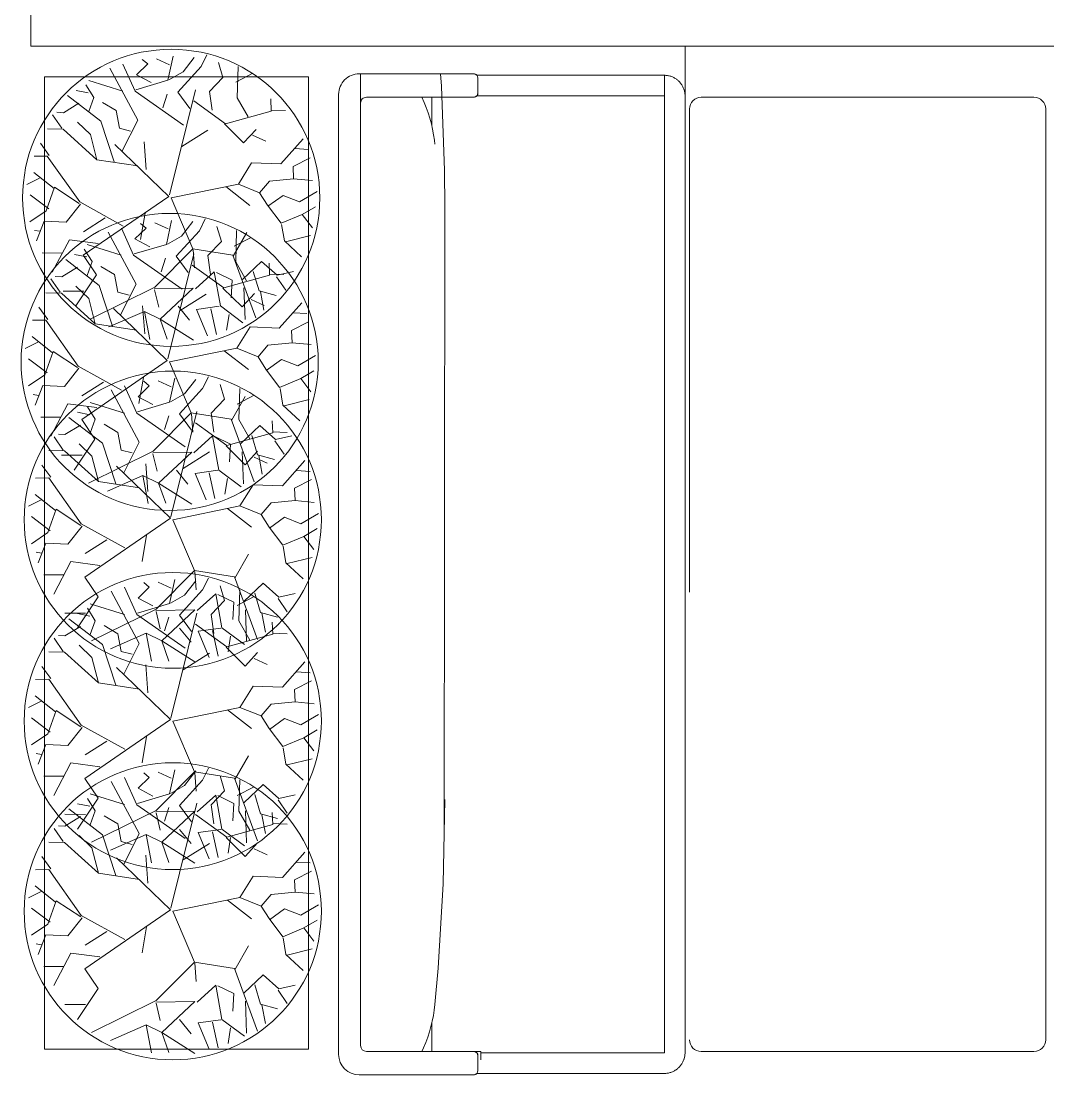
# Model space of a CAD drawing. Header units: millimetres. Extents: x -81374 to 485233, y -39075 to 157313.
# Drawn here: x 42467 to 44689, y 19177 to 21458 of the extents above; entities that cross this region are included whole.
import ezdxf
from ezdxf.enums import TextEntityAlignment as Align

# ---------------------------------------------------------------- set-up
doc = ezdxf.new("R2010")
doc.units = ezdxf.units.MM
doc.layers.add('G-IMPT', color=8, linetype='Continuous', lineweight=5)
doc.styles.get("Standard").update_dxf_attribs({"font": 'arial.ttf'})

# ---------------------------------------------------------------- blocks, each defined once
blk = doc.blocks.new('floor plan 1')
at = {"layer": 'G-IMPT', "color": 8, "ltscale": 500}
for p, q in [((14303.5, -58256), (14301.7, -58256.4)), ((14305.2, -58255.7), (14303.5, -58256)), ((14307, -58255.5), (14305.2, -58255.7)), ((14308.8, -58255.3), (14307, -58255.5)), ((14310.6, -58255.2), (14308.8, -58255.3)), ((14312.4, -58255.2), (14310.6, -58255.2)), ((14717.9, -58255.2), (14312.4, -58255.2)), ((14972.6, -58252), (14725, -58252)), ((14272.8, -58278.9), (14271.9, -58280.5)), ((14273.6, -58277.4), (14272.8, -58278.9)), ((14274.6, -58275.8), (14273.6, -58277.4)), ((14275.6, -58274.3), (14274.6, -58275.8)), ((14276.6, -58272.9), (14275.6, -58274.3)), ((14277.8, -58271.5), (14276.6, -58272.9)), ((14278.9, -58270.1), (14277.8, -58271.5)), ((14280.2, -58268.8), (14278.9, -58270.1)), ((14281.4, -58267.5), (14280.2, -58268.8)), ((14282.8, -58266.3), (14281.4, -58267.5)), ((14284.1, -58265.2), (14282.8, -58266.3)), ((14285.6, -58264), (14284.1, -58265.2)), ((14287, -58263), (14285.6, -58264)), ((14288.5, -58262), (14287, -58263)), ((14290.1, -58261.1), (14288.5, -58262)), ((14291.6, -58260.2), (14290.1, -58261.1)), ((14293.3, -58259.4), (14291.6, -58260.2)), ((14294.9, -58258.7), (14293.3, -58259.4)), ((14296.6, -58258), (14294.9, -58258.7)), ((14298.3, -58257.4), (14296.6, -58258)), ((14300, -58256.9), (14298.3, -58257.4)), ((14301.7, -58256.4), (14300, -58256.9)), ((14715.5, -58261.5), (14715.5, -58293.3)), ((14267.4, -58300.1), (14267.5, -58298.3)), ((14267.5, -58299.6), (14267.4, -58300.1)), ((14267.4, -60478.4), (14267.4, -58300.1)), ((14267.6, -58296), (14267.5, -58297.8)), ((14267.5, -58298.3), (14267.6, -58296.5)), ((14267.5, -58297.8), (14267.5, -58299.6)), ((14267.8, -58294.2), (14267.6, -58296)), ((14267.6, -58296.5), (14267.8, -58294.7)), ((14268.1, -58292.5), (14267.8, -58294.2)), ((14267.8, -58294.7), (14268, -58292.9)), ((14268, -58292.9), (14268.3, -58291.2)), ((14268.4, -58290.7), (14268.1, -58292.5)), ((14268.3, -58291.2), (14268.7, -58289.4)), ((14268.9, -58289), (14268.4, -58290.7)), ((14268.7, -58289.4), (14269.2, -58287.7)), ((14269.3, -58287.2), (14268.9, -58289)), ((14269.2, -58287.7), (14269.7, -58286)), ((14269.9, -58285.5), (14269.3, -58287.2)), ((14269.7, -58286), (14270.1, -58284.8)), ((14270.5, -58283.8), (14269.9, -58285.5)), ((14271.2, -58282.2), (14270.5, -58283.8)), ((14271.9, -58280.5), (14271.2, -58282.2)), ((14311.9, -60415.7), (14311.9, -58300.1)), ((14311.9, -60415.7), (14311.9, -58300.1)), ((14312.4, -58299.6), (14709.1, -58299.6)), ((14312.4, -58299.6), (14709.1, -58299.6)), ((14709.1, -58302.8), (14709.1, -58284.8)), ((15017.1, -58296.4), (15017.1, -60374.4)), ((15399.6, -58343.8), (15328, -58298.5)), ((15399.6, -58343.8), (15384.2, -58300.3)), ((15433.5, -58360.5), (15422, -58299.6)), ((14232.5, -58302.8), (13512.4, -58302.8)), ((14232.5, -58302.8), (13512.4, -58302.8)), ((14956.8, -58302.8), (14709.1, -58302.8)), ((14725, -58302.8), (14956.8, -58302.8)), ((14815.5, -58302.8), (14815.5, -58365.5)), ((14815.5, -58302.8), (14815.5, -58365.5)), ((14815.5, -58365.5), (14815.5, -58302.8)), ((14815.5, -58365.5), (14815.5, -58302.8)), ((14824.3, -58333.4), (14828.6, -58322)), ((14828.6, -58322), (14833.3, -58310.8)), ((14833.3, -58310.8), (14837, -58302.8)), ((14969.5, -60418.9), (14969.5, -58315.5)), ((15653.2, -58308), (15082.3, -58308)), ((15082.3, -58308), (15082.3, -60412.2)), ((15250.8, -58353.8), (15256.3, -58320)), ((15290.2, -58366.1), (15278, -58310.6)), ((15321, -58364.6), (15297.1, -58307.7)), ((15653.2, -60412.2), (15653.2, -58308)), ((13487, -58328.2), (13487, -60342.7)), ((13487, -58328.2), (13487, -60342.7)), ((14817.2, -58356.7), (14820.5, -58345)), ((14820.5, -58345), (14824.3, -58333.4)), ((15242.5, -58482.2), (15192.7, -58346.8)), ((15218.9, -58411.5), (15216.2, -58342.6)), ((15269.6, -58372.2), (15220.7, -58336)), ((15328.1, -58410.9), (15399.6, -58343.8)), ((15361.1, -58371.7), (15336.4, -58341.2)), ((15399.6, -58343.8), (15433.5, -58360.5)), ((15411.5, -58412.8), (15551.5, -58343.9)), ((15433.5, -58360.5), (15510.7, -58326.8)), ((14811.9, -58380.5), (14814.3, -58368.5)), ((14814.3, -58368.5), (14817.2, -58356.7)), ((15182.9, -58403.5), (15175.5, -58363)), ((15271.8, -58371.6), (15321, -58364.6)), ((15411.9, -58407.3), (15403, -58369.7)), ((14808.6, -58404.6), (14810, -58392.5)), ((14810, -58392.5), (14811.9, -58380.5)), ((15243.9, -58428), (15246, -58389.9)), ((15282.9, -58446), (15269.6, -58372.2)), ((15537.6, -58439.3), (15582.3, -58372.1)), ((14801.6, -58483.1), (14808.6, -58404.6)), ((15148, -58435.6), (15128.1, -58406.5)), ((15185.8, -58405.2), (15149.1, -58394.9)), ((15198.3, -58447), (15185.8, -58405.2)), ((15323.3, -58409.5), (15282.9, -58446)), ((15412.6, -58409.6), (15328.1, -58410.9)), ((15329.2, -58496.2), (15411.5, -58412.8)), ((15565.1, -58404.2), (15609.7, -58404.3)), ((15146.5, -58438.5), (15111.3, -58446.6)), ((15180.4, -58468.7), (15146.5, -58438.5)), ((15221.9, -58429.3), (15180.4, -58468.7)), ((15278.1, -58444.7), (15243.9, -58428)), ((15328.5, -58493.9), (15325.5, -58454.5)), ((15566, -58481.7), (15537.6, -58439.3)), ((15596.2, -58515.5), (15633.2, -58445.3)), ((14790.7, -58665.6), (14801.6, -58483.1)), ((15131.1, -58512.8), (15093.9, -58478.3)), ((15241.7, -58479.6), (15212.4, -58531.2)), ((15329.2, -58496.2), (15242.5, -58482.2)), ((15381.1, -58609.4), (15566.1, -58481.8)), ((15375.9, -58606.2), (15329.2, -58496.2)), ((15612.3, -58486.6), (15654.8, -58486.9)), ((15128.3, -58511.2), (15074.2, -58524.6)), ((15137.1, -58548.5), (15131.1, -58512.8)), ((15432.6, -58572.7), (15442.4, -58516)), ((15533.6, -58507.4), (15596.2, -58515.5)), ((15650.6, -58555.4), (15667, -58513)), ((15092.3, -58570.1), (15070.5, -58541.6)), ((15137.9, -58551.1), (15092.3, -58570.1)), ((15167.6, -58590.3), (15137.9, -58551.1)), ((15480, -58545), (15573.8, -58597.2)), ((15518.9, -58562.7), (15565.7, -58532.8)), ((15659.8, -58533.9), (15671.5, -58535.7)), ((15092.3, -58570.1), (15063.7, -58586.8)), ((15572.3, -58592.3), (15603.1, -58553.4)), ((15603.1, -58553.4), (15650.6, -58555.4)), ((15646.2, -58578.3), (15681.5, -58554.3)), ((15098.5, -58597.6), (15060.4, -58620)), ((15133.9, -58611.4), (15098.5, -58597.6)), ((15166.9, -58588), (15133.9, -58611.4)), ((15184.6, -58617.4), (15167.6, -58590.3)), ((15257.8, -58630.4), (15205.5, -58589.9)), ((15573.8, -58597.2), (15644, -58696.7)), ((15575.2, -58593.9), (15628.1, -58629)), ((15628.1, -58629), (15646.2, -58578.3)), ((15641, -58582.3), (15681.4, -58613)), ((15184.6, -58617.4), (15163.2, -58642.5)), ((15230.5, -58635.8), (15184.6, -58617.4)), ((15375.9, -58606.2), (15230.5, -58635.8)), ((15379.8, -58612.6), (15323.5, -58840.1)), ((15381.1, -58609.4), (15497.5, -58721.9)), ((15111.1, -58647.6), (15069.9, -58643.7)), ((15163.2, -58642.5), (15111.1, -58647.6)), ((15230.5, -58635.8), (15201.9, -58681.9)), ((15629.4, -58626.2), (15673.4, -58661)), ((15660.9, -58648.9), (15688.1, -58635.4)), ((14787, -58848.4), (14790.7, -58665.6)), ((15111.1, -58647.6), (15112.3, -58674.1)), ((15112.3, -58674.1), (15075.5, -58692.9)), ((15138.7, -58679.6), (15090.2, -58734.1)), ((15201.9, -58681.9), (15138.7, -58679.6)), ((15429.8, -58667.3), (15434.3, -58727.5)), ((15447.8, -58675.3), (15536.7, -58688.6)), ((15499.3, -58683.9), (15528, -58771.9)), ((15536.7, -58688.6), (15610, -58755.1)), ((15536.7, -58688.6), (15550.8, -58743.5)), ((15108.3, -58712.8), (15078.8, -58710.7)), ((15399.6, -58755.6), (15328, -58710.3)), ((15399.6, -58755.6), (15384.2, -58712.1)), ((15433.5, -58772.3), (15422, -58711.4)), ((15482, -58707.8), (15448.3, -58774.2)), ((15639.7, -58698), (15658.9, -58724.5)), ((15644, -58696.7), (15672.8, -58696.2)), ((15199.7, -58741.6), (15171.4, -58728.5)), ((15219.3, -58725.1), (15192.4, -58754.4)), ((15260.5, -58766.2), (15219.3, -58725.1)), ((15250.8, -58765.6), (15256.3, -58731.8)), ((15290.2, -58777.8), (15278, -58722.4)), ((15353.1, -58717.2), (15296.8, -58752.8)), ((15321, -58776.4), (15297.1, -58719.5)), ((14787, -60130.9), (14788.8, -58757)), ((15218.9, -58823.3), (15216.2, -58754.4)), ((15269.6, -58784), (15220.7, -58747.7)), ((15328.1, -58822.7), (15399.6, -58755.6)), ((15361.1, -58783.4), (15336.4, -58753)), ((15399.6, -58755.6), (15433.5, -58772.3)), ((15411.5, -58824.6), (15551.5, -58755.7)), ((15433.5, -58772.3), (15510.7, -58738.6)), ((15463.7, -58750.8), (15487.9, -58757)), ((15487.9, -58757), (15495, -58795.2)), ((15550.8, -58743.5), (15578.8, -58770.1)), ((15610, -58755.1), (15643.8, -58755.9)), ((15612.9, -58757), (15632.7, -58785.7)), ((15258.6, -58766.7), (15159.5, -58794)), ((15182.9, -58815.3), (15175.5, -58774.8)), ((15242.5, -58894), (15192.7, -58758.6)), ((15327, -58815.9), (15258.6, -58766.7)), ((15271.8, -58783.4), (15321, -58776.4)), ((15349, -58763.7), (15453.8, -58836.9)), ((15448.3, -58774.2), (15509, -58887.2)), ((15528, -58771.9), (15600.5, -58827.6)), ((15160.1, -58796.3), (15128.6, -58795.1)), ((15159.5, -58794), (15160.5, -58820.2)), ((15209.4, -58781.5), (15233, -58822.9)), ((15243.9, -58839.8), (15246, -58801.7)), ((15282.9, -58857.8), (15269.6, -58784)), ((15287.3, -58795.6), (15292.8, -58836.8)), ((15335.4, -58799.9), (15361.6, -58835.2)), ((15393.9, -58801.1), (15384.8, -58830.8)), ((15411.9, -58819.1), (15403, -58781.5)), ((15495, -58795.2), (15524.7, -58812.8)), ((15537.6, -58851.1), (15582.3, -58783.9)), ((15554.5, -58793.3), (15543.5, -58823.5)), ((15575.5, -58811), (15609.3, -58790.3)), ((15609.3, -58790.3), (15623.2, -58791.4)), ((15148, -58847.4), (15128.1, -58818.3)), ((15185.8, -58816.9), (15149.1, -58806.7)), ((15198.3, -58858.8), (15185.8, -58816.9)), ((15233, -58822.9), (15230.8, -58890.4)), ((15323.3, -58821.3), (15282.9, -58857.8)), ((15412.6, -58821.4), (15328.1, -58822.7)), ((15329.2, -58908), (15411.5, -58824.6)), ((15543.5, -58823.5), (15560.5, -58850.6)), ((15565.1, -58816), (15609.7, -58816.1)), ((15221.9, -58841.1), (15180.4, -58880.5)), ((15278.1, -58856.5), (15243.9, -58839.8)), ((15292.8, -58836.8), (15263.9, -58867)), ((15361.6, -58835.2), (15311.3, -58890.3)), ((15452.3, -58839.8), (15382.9, -58860.7)), ((15453.8, -58836.9), (15480.3, -58895.8)), ((15480.7, -58837), (15554.5, -58860.1)), ((15555.3, -58833.4), (15581.8, -58838.9)), ((15146.5, -58850.3), (15111.3, -58858.4)), ((15180.4, -58880.5), (15146.5, -58850.3)), ((15236.3, -58856.6), (15199.6, -58875.7)), ((15263.9, -58867), (15273.5, -58899.1)), ((15328.5, -58905.7), (15325.5, -58866.3)), ((15380.7, -58861.3), (15350.2, -58878.6)), ((15382.9, -58860.7), (15371.6, -58912.5)), ((15419, -58855.5), (15450.9, -58872.5)), ((15566, -58893.5), (15537.6, -58851.1)), ((15596.2, -58927.3), (15633.2, -58857.1)), ((15131.1, -58924.6), (15093.9, -58890.1)), ((15241.7, -58891.4), (15212.4, -58943)), ((15329.2, -58908), (15242.5, -58894)), ((15311.3, -58890.3), (15298.8, -58915.6)), ((15350.2, -58878.6), (15326, -58909.9)), ((15379.3, -58894), (15407.7, -58907)), ((15381.1, -59021.1), (15566.1, -58893.6)), ((15450.9, -58872.5), (15426.7, -58896)), ((15375.9, -59018), (15329.2, -58908)), ((15426.7, -58896), (15438.6, -58905.9)), ((15612.3, -58898.4), (15654.8, -58898.7)), ((15128.3, -58923), (15074.2, -58936.4)), ((15137.1, -58960.3), (15131.1, -58924.6)), ((15432.6, -58984.5), (15442.4, -58927.8)), ((15533.6, -58919.2), (15596.2, -58927.3)), ((15650.6, -58967.2), (15667, -58924.8)), ((15092.3, -58981.9), (15070.5, -58953.4)), ((15137.9, -58962.9), (15092.3, -58981.9)), ((15167.6, -59002.1), (15137.9, -58962.9)), ((15480, -58956.8), (15573.8, -59009)), ((15518.9, -58974.5), (15565.7, -58944.6)), ((15659.8, -58945.7), (15671.5, -58947.5)), ((15092.3, -58981.9), (15063.7, -58998.6)), ((15572.3, -59004.1), (15603.1, -58965.2)), ((15603.1, -58965.2), (15650.6, -58967.2)), ((15646.2, -58990.1), (15681.5, -58966.1)), ((15166.9, -58999.8), (15133.9, -59023.2)), ((15184.6, -59029.2), (15167.6, -59002.1)), ((15257.8, -59042.2), (15205.5, -59001.7)), ((15575.2, -59005.7), (15628.1, -59040.8)), ((15628.1, -59040.8), (15646.2, -58990.1)), ((15641, -58994.1), (15681.4, -59024.8)), ((15098.5, -59009.4), (15060.4, -59031.8)), ((15133.9, -59023.2), (15098.5, -59009.4)), ((15184.6, -59029.2), (15163.2, -59054.3)), ((15230.5, -59047.6), (15184.6, -59029.2)), ((15375.9, -59018), (15230.5, -59047.6)), ((15379.8, -59024.4), (15323.5, -59251.8)), ((15381.1, -59021.1), (15497.5, -59133.7)), ((15573.8, -59009), (15644, -59108.5)), ((15163.2, -59054.3), (15111.1, -59059.4)), ((15230.5, -59047.6), (15201.9, -59093.7)), ((15629.4, -59037.9), (15673.4, -59072.8)), ((15660.9, -59060.7), (15688.1, -59047.2)), ((15111.1, -59059.4), (15069.9, -59055.5)), ((15111.1, -59059.4), (15112.3, -59085.9)), ((15112.3, -59085.9), (15075.5, -59104.7)), ((15138.7, -59091.4), (15090.2, -59145.9)), ((15201.9, -59093.7), (15138.7, -59091.4)), ((15429.8, -59079.1), (15434.3, -59139.3)), ((15447.8, -59087.1), (15536.7, -59100.4)), ((15499.3, -59095.7), (15528, -59183.6)), ((15108.3, -59124.6), (15078.8, -59122.5)), ((15482, -59119.6), (15448.3, -59186)), ((15536.7, -59100.4), (15610, -59166.9)), ((15536.7, -59100.4), (15550.8, -59155.3)), ((15639.7, -59109.8), (15658.9, -59136.3)), ((15644, -59108.5), (15672.8, -59108)), ((15199.7, -59153.4), (15171.4, -59140.3)), ((15219.3, -59136.9), (15192.4, -59166.2)), ((15260.5, -59178), (15219.3, -59136.9)), ((15353.1, -59129), (15296.8, -59164.6)), ((15250.8, -59201.4), (15256.3, -59167.5)), ((15290.2, -59213.6), (15278, -59158.2)), ((15321, -59212.2), (15297.1, -59155.3)), ((15399.6, -59191.4), (15328, -59146)), ((15399.6, -59191.4), (15384.2, -59147.9)), ((15433.5, -59208.1), (15422, -59147.2)), ((15463.7, -59162.6), (15487.9, -59168.8)), ((15550.8, -59155.3), (15578.8, -59181.9)), ((15610, -59166.9), (15643.8, -59167.7)), ((15258.6, -59178.5), (15159.5, -59205.8)), ((15218.9, -59259), (15216.2, -59190.2)), ((15269.6, -59219.8), (15220.7, -59183.5)), ((15327, -59227.7), (15258.6, -59178.5)), ((15361.1, -59219.2), (15336.4, -59188.8)), ((15349, -59175.4), (15453.8, -59248.7)), ((15433.5, -59208.1), (15510.7, -59174.3)), ((15448.3, -59186), (15509, -59299)), ((15487.9, -59168.8), (15495, -59207)), ((15528, -59183.6), (15600.5, -59239.4)), ((15612.9, -59168.8), (15632.7, -59197.5)), ((15160.1, -59208.1), (15128.6, -59206.9)), ((15159.5, -59205.8), (15160.5, -59232)), ((15182.9, -59251.1), (15175.5, -59210.5)), ((15242.5, -59329.8), (15192.7, -59194.4)), ((15209.4, -59193.3), (15233, -59234.7)), ((15271.8, -59219.1), (15321, -59212.2)), ((15287.3, -59207.4), (15292.8, -59248.5)), ((15328.1, -59258.5), (15399.6, -59191.4)), ((15335.4, -59211.7), (15361.6, -59247)), ((15393.9, -59212.9), (15384.8, -59242.5)), ((15399.6, -59191.4), (15433.5, -59208.1)), ((15411.5, -59260.3), (15551.5, -59191.5)), ((15495, -59207), (15524.7, -59224.6)), ((15554.5, -59205.1), (15543.5, -59235.2)), ((15575.5, -59222.8), (15609.3, -59202.1)), ((15609.3, -59202.1), (15623.2, -59203.2)), ((15233, -59234.7), (15230.8, -59302.2)), ((15282.9, -59293.6), (15269.6, -59219.8)), ((15411.9, -59254.9), (15403, -59217.3)), ((15537.6, -59286.9), (15582.3, -59219.7)), ((15543.5, -59235.2), (15560.5, -59262.3)), ((15148, -59283.1), (15128.1, -59254.1)), ((15185.8, -59252.7), (15149.1, -59242.5)), ((15198.3, -59294.6), (15185.8, -59252.7)), ((15243.9, -59275.6), (15246, -59237.5)), ((15292.8, -59248.5), (15263.9, -59278.8)), ((15323.3, -59257.1), (15282.9, -59293.6)), ((15361.6, -59247), (15311.3, -59302.1)), ((15412.6, -59257.2), (15328.1, -59258.5)), ((15452.3, -59251.6), (15382.9, -59272.5)), ((15453.8, -59248.7), (15480.3, -59307.6)), ((15480.7, -59248.8), (15554.5, -59271.9)), ((15555.3, -59245.1), (15581.8, -59250.7)), ((15565.1, -59251.7), (15609.7, -59251.8)), ((15221.9, -59276.9), (15180.4, -59316.2)), ((15236.3, -59268.3), (15199.6, -59287.5)), ((15278.1, -59292.2), (15243.9, -59275.6)), ((15263.9, -59278.8), (15273.5, -59310.9)), ((15329.2, -59343.7), (15411.5, -59260.3)), ((15380.7, -59273.1), (15350.2, -59290.4)), ((15382.9, -59272.5), (15371.6, -59324.3)), ((15419, -59267.3), (15450.9, -59284.2)), ((14257.9, -60342.7), (14257.9, -59297)), ((14257.9, -60342.7), (14257.9, -59297)), ((15146.5, -59286.1), (15111.3, -59294.2)), ((15180.4, -59316.2), (15146.5, -59286.1)), ((15311.3, -59302.1), (15298.8, -59327.4)), ((15328.5, -59341.5), (15325.5, -59302)), ((15350.2, -59290.4), (15326, -59321.7)), ((15450.9, -59284.2), (15426.7, -59307.8)), ((15566, -59329.3), (15537.6, -59286.9)), ((15596.2, -59363.1), (15633.2, -59292.9)), ((15131.1, -59360.4), (15093.9, -59325.9)), ((15241.7, -59327.2), (15212.4, -59378.8)), ((15379.3, -59305.7), (15407.7, -59318.8)), ((15426.7, -59307.8), (15438.6, -59317.7)), ((15329.2, -59343.7), (15242.5, -59329.8)), ((15375.9, -59453.8), (15329.2, -59343.7)), ((15381.1, -59456.9), (15566.1, -59329.4)), ((15612.3, -59334.2), (15654.8, -59334.5)), ((15128.3, -59358.7), (15074.2, -59372.1)), ((15137.1, -59396.1), (15131.1, -59360.4)), ((15432.6, -59420.2), (15442.4, -59363.5)), ((15533.6, -59354.9), (15596.2, -59363.1)), ((15650.6, -59403), (15667, -59360.5)), ((15092.3, -59417.6), (15070.5, -59389.2)), ((15480, -59392.6), (15573.8, -59444.8)), ((15518.9, -59410.3), (15565.7, -59380.3)), ((15659.8, -59381.5), (15671.5, -59383.3)), ((15092.3, -59417.6), (15063.7, -59434.4)), ((15137.9, -59398.7), (15092.3, -59417.6)), ((15167.6, -59437.8), (15137.9, -59398.7)), ((15572.3, -59439.9), (15603.1, -59400.9)), ((15603.1, -59400.9), (15650.6, -59403)), ((15646.2, -59425.8), (15681.5, -59401.8)), ((15166.9, -59435.6), (15133.9, -59458.9)), ((15184.6, -59464.9), (15167.6, -59437.8)), ((15257.8, -59478), (15205.5, -59437.4)), ((15575.2, -59441.5), (15628.1, -59476.6)), ((15628.1, -59476.6), (15646.2, -59425.8)), ((15641, -59429.9), (15681.4, -59460.6)), ((15098.5, -59445.1), (15060.4, -59467.5)), ((15133.9, -59458.9), (15098.5, -59445.1)), ((15184.6, -59464.9), (15163.2, -59490.1)), ((15230.5, -59483.4), (15184.6, -59464.9)), ((15375.9, -59453.8), (15230.5, -59483.4)), ((15379.8, -59460.2), (15323.5, -59687.6)), ((15381.1, -59456.9), (15497.5, -59569.4)), ((15573.8, -59444.8), (15644, -59544.3)), ((15230.5, -59483.4), (15201.9, -59529.4)), ((15406.5, -59532.9), (15334.8, -59487.5)), ((15629.4, -59473.7), (15673.4, -59508.6)), ((15660.9, -59496.4), (15688.1, -59483)), ((15111.1, -59495.1), (15069.9, -59491.2)), ((15163.2, -59490.1), (15111.1, -59495.1)), ((15111.1, -59495.1), (15112.3, -59521.7)), ((15257.7, -59542.8), (15263.1, -59509)), ((15297, -59555.1), (15284.8, -59499.7)), ((15327.8, -59553.6), (15304, -59496.8)), ((15406.5, -59532.9), (15391.1, -59489.4)), ((15440.4, -59549.6), (15428.9, -59488.6)), ((15112.3, -59521.7), (15075.5, -59540.5)), ((15138.7, -59527.2), (15090.2, -59581.7)), ((15201.9, -59529.4), (15138.7, -59527.2)), ((15225.7, -59600.5), (15223.1, -59531.6)), ((15276.5, -59561.2), (15227.6, -59525)), ((15334.9, -59599.9), (15406.5, -59532.9)), ((15368, -59560.7), (15343.2, -59530.3)), ((15406.5, -59532.9), (15440.4, -59549.6)), ((15418.3, -59601.8), (15558.3, -59532.9)), ((15429.8, -59514.8), (15434.3, -59575)), ((15440.4, -59549.6), (15517.5, -59515.8)), ((15447.8, -59522.9), (15536.7, -59536.2)), ((15499.3, -59531.5), (15528, -59619.4)), ((15189.8, -59592.6), (15182.3, -59552)), ((15249.3, -59671.3), (15199.6, -59535.9)), ((15278.6, -59560.6), (15327.8, -59553.6)), ((15482, -59555.4), (15448.3, -59621.8)), ((15536.7, -59536.2), (15610, -59602.6)), ((15536.7, -59536.2), (15550.8, -59591)), ((15639.7, -59545.6), (15658.9, -59572)), ((15644, -59544.3), (15672.8, -59543.8)), ((15108.3, -59560.4), (15078.8, -59558.2)), ((15199.7, -59589.2), (15171.4, -59576.1)), ((15219.3, -59572.7), (15192.4, -59602)), ((15260.5, -59613.7), (15219.3, -59572.7)), ((15250.8, -59617.1), (15252.9, -59578.9)), ((15289.8, -59635.1), (15276.5, -59561.2)), ((15353.1, -59564.7), (15296.8, -59600.4)), ((15418.8, -59596.4), (15409.8, -59558.7)), ((15544.5, -59628.3), (15589.2, -59561.2)), ((15154.9, -59624.6), (15134.9, -59595.6)), ((15192.6, -59594.2), (15155.9, -59584)), ((15205.2, -59636), (15192.6, -59594.2)), ((15330.1, -59598.6), (15289.8, -59635.1)), ((15419.4, -59598.7), (15334.9, -59599.9)), ((15336, -59685.2), (15418.3, -59601.8)), ((15463.7, -59598.4), (15487.9, -59604.6)), ((15550.8, -59591), (15578.8, -59617.6)), ((15572, -59593.2), (15616.5, -59593.3)), ((15258.6, -59614.3), (15159.5, -59641.6)), ((15228.7, -59618.4), (15187.2, -59657.7)), ((15284.9, -59633.7), (15250.8, -59617.1)), ((15327, -59663.5), (15258.6, -59614.3)), ((15349, -59611.2), (15453.8, -59684.5)), ((15448.3, -59621.8), (15509, -59734.8)), ((15487.9, -59604.6), (15495, -59642.8)), ((15528, -59619.4), (15600.5, -59675.2)), ((15610, -59602.6), (15643.8, -59603.4)), ((15612.9, -59604.6), (15632.7, -59633.3)), ((15153.4, -59627.5), (15118.1, -59635.6)), ((15160.1, -59643.8), (15128.6, -59642.7)), ((15187.2, -59657.7), (15153.4, -59627.5)), ((15159.5, -59641.6), (15160.5, -59667.8)), ((15209.4, -59629.1), (15233, -59670.4)), ((15287.3, -59643.2), (15292.8, -59684.3)), ((15335.4, -59682.9), (15332.4, -59643.5)), ((15335.4, -59647.5), (15361.6, -59682.8)), ((15495, -59642.8), (15524.7, -59660.4)), ((15554.5, -59640.8), (15543.5, -59671)), ((15572.8, -59670.8), (15544.5, -59628.3)), ((15575.5, -59658.6), (15609.3, -59637.8)), ((15603, -59704.5), (15640, -59634.4)), ((15609.3, -59637.8), (15623.2, -59639)), ((15137.9, -59701.8), (15100.8, -59667.4)), ((15248.5, -59668.7), (15219.2, -59720.3)), ((15393.9, -59648.7), (15384.8, -59678.3)), ((15233, -59670.4), (15230.8, -59737.9)), ((15336, -59685.2), (15249.3, -59671.3)), ((15292.8, -59684.3), (15263.9, -59714.6)), ((15361.6, -59682.8), (15311.3, -59737.9)), ((15382.7, -59795.3), (15336, -59685.2)), ((15452.3, -59687.4), (15382.9, -59708.3)), ((15388, -59798.4), (15572.9, -59670.9)), ((15453.8, -59684.5), (15480.3, -59743.4)), ((15480.7, -59684.6), (15554.5, -59707.7)), ((15543.5, -59671), (15560.5, -59698.1)), ((15555.3, -59680.9), (15581.8, -59686.4)), ((15619.1, -59675.6), (15661.6, -59676)), ((15135.1, -59700.2), (15081, -59713.6)), ((15143.9, -59737.5), (15137.9, -59701.8)), ((15236.3, -59704.1), (15199.6, -59723.3)), ((15263.9, -59714.6), (15273.5, -59746.7)), ((15380.7, -59708.9), (15350.2, -59726.2)), ((15382.9, -59708.3), (15371.6, -59760.1)), ((15419, -59703.1), (15450.9, -59720)), ((15439.5, -59761.7), (15449.3, -59705)), ((15540.4, -59696.4), (15603, -59704.5)), ((15657.4, -59744.4), (15673.9, -59702)), ((15099.1, -59759.1), (15077.3, -59730.6)), ((15311.3, -59737.9), (15298.8, -59763.2)), ((15350.2, -59726.2), (15326, -59757.5)), ((15450.9, -59720), (15426.7, -59743.5)), ((15486.9, -59734.1), (15580.6, -59786.2)), ((15525.8, -59751.7), (15572.5, -59721.8)), ((15666.6, -59722.9), (15678.3, -59724.7)), ((15099.1, -59759.1), (15070.5, -59775.8)), ((15144.7, -59740.1), (15099.1, -59759.1)), ((15174.5, -59779.3), (15144.7, -59740.1)), ((15379.3, -59741.5), (15407.7, -59754.6)), ((15426.7, -59743.5), (15438.6, -59753.4)), ((15579.2, -59781.4), (15609.9, -59742.4)), ((15609.9, -59742.4), (15657.4, -59744.4)), ((15653.1, -59767.3), (15688.3, -59743.3)), ((15173.8, -59777), (15140.7, -59800.4)), ((15191.4, -59806.4), (15174.5, -59779.3)), ((15264.6, -59819.5), (15212.4, -59778.9)), ((15582, -59783), (15635, -59818)), ((15635, -59818), (15653.1, -59767.3)), ((15647.8, -59771.4), (15688.3, -59802)), ((15105.3, -59786.6), (15067.2, -59809)), ((15140.7, -59800.4), (15105.3, -59786.6)), ((15191.4, -59806.4), (15170.1, -59831.6)), ((15237.3, -59824.8), (15191.4, -59806.4)), ((15382.7, -59795.3), (15237.3, -59824.8)), ((15386.6, -59801.6), (15330.3, -60029.1)), ((15388, -59798.4), (15504.4, -59910.9)), ((15580.6, -59786.2), (15650.9, -59885.8)), ((15237.3, -59824.8), (15208.7, -59870.9)), ((15636.2, -59815.2), (15680.3, -59850.1)), ((15667.8, -59837.9), (15695, -59824.4)), ((15117.9, -59836.6), (15076.7, -59832.7)), ((15170.1, -59831.6), (15117.9, -59836.6)), ((15117.9, -59836.6), (15119.1, -59863.1)), ((15324.4, -59908.8), (15300.6, -59851.9)), ((15403.1, -59888), (15331.4, -59842.6)), ((15403.1, -59888), (15387.7, -59844.5)), ((15437, -59904.7), (15425.5, -59843.8)), ((15119.1, -59863.1), (15082.3, -59881.9)), ((15145.5, -59868.6), (15097, -59923.2)), ((15208.7, -59870.9), (15145.5, -59868.6)), ((15254.2, -59898), (15259.7, -59864.1)), ((15293.6, -59910.2), (15281.4, -59854.8)), ((15436.6, -59856.3), (15441.1, -59916.5)), ((15437, -59904.7), (15514.1, -59871)), ((15454.6, -59864.3), (15543.5, -59877.7)), ((15506.1, -59872.9), (15534.9, -59960.9)), ((15245.9, -60026.4), (15196.2, -59891)), ((15222.3, -59955.6), (15219.6, -59886.8)), ((15273, -59916.4), (15224.1, -59880.1)), ((15331.5, -59955.1), (15403.1, -59888)), ((15364.5, -59915.8), (15339.8, -59885.4)), ((15403.1, -59888), (15437, -59904.7)), ((15414.9, -59956.9), (15554.9, -59888.1)), ((15488.9, -59896.9), (15455.1, -59963.2)), ((15543.5, -59877.7), (15616.8, -59944.1)), ((15543.5, -59877.7), (15557.6, -59932.5)), ((15646.6, -59887.1), (15665.7, -59913.5)), ((15650.9, -59885.8), (15679.6, -59885.3)), ((15115.1, -59901.8), (15085.6, -59899.7)), ((15206.6, -59930.6), (15178.2, -59917.6)), ((15186.3, -59947.7), (15178.9, -59907.1)), ((15226.1, -59914.2), (15199.2, -59943.4)), ((15267.3, -59955.2), (15226.1, -59914.2)), ((15286.3, -59990.2), (15273, -59916.4)), ((15275.2, -59915.7), (15324.4, -59908.8)), ((15359.9, -59906.2), (15303.7, -59941.8)), ((15415.3, -59951.5), (15406.4, -59913.9)), ((15541.1, -59983.5), (15585.8, -59916.3)), ((15189.2, -59949.3), (15152.5, -59939.1)), ((15247.3, -59972.2), (15249.5, -59934.1)), ((15470.5, -59939.9), (15494.8, -59946)), ((15557.6, -59932.5), (15585.6, -59959.1)), ((15151.4, -59979.7), (15131.5, -59950.7)), ((15265.4, -59955.8), (15166.3, -59983)), ((15201.7, -59991.2), (15189.2, -59949.3)), ((15333.8, -60004.9), (15265.4, -59955.8)), ((15326.7, -59953.7), (15286.3, -59990.2)), ((15416, -59953.8), (15331.5, -59955.1)), ((15332.6, -60040.3), (15414.9, -59956.9)), ((15355.9, -59952.7), (15460.7, -60026)), ((15455.1, -59963.2), (15515.8, -60076.3)), ((15494.8, -59946), (15501.8, -59984.3)), ((15534.9, -59960.9), (15607.3, -60016.6)), ((15568.5, -59948.3), (15613.1, -59948.4)), ((15616.8, -59944.1), (15650.6, -59944.9)), ((15619.7, -59946), (15639.6, -59974.8)), ((15150, -59982.7), (15114.7, -59990.8)), ((15167, -59985.3), (15135.4, -59984.2)), ((15183.8, -60012.8), (15150, -59982.7)), ((15166.3, -59983), (15167.4, -60009.2)), ((15225.3, -59973.5), (15183.8, -60012.8)), ((15216.2, -59970.5), (15239.8, -60011.9)), ((15281.5, -59988.8), (15247.3, -59972.2)), ((15294.1, -59984.7), (15299.7, -60025.8)), ((15342.3, -59989), (15368.5, -60024.3)), ((15501.8, -59984.3), (15531.6, -60001.9)), ((15569.4, -60025.9), (15541.1, -59983.5)), ((15561.4, -59982.3), (15550.4, -60012.5)), ((15582.3, -60000.1), (15616.2, -59979.3)), ((15599.6, -60059.7), (15636.6, -59989.5)), ((15616.2, -59979.3), (15630.1, -59980.4)), ((15239.8, -60011.9), (15237.7, -60079.4)), ((15331.9, -60038.1), (15329, -59998.6)), ((15400.7, -59990.2), (15391.6, -60019.8)), ((15550.4, -60012.5), (15567.3, -60039.6)), ((15134.5, -60057), (15097.4, -60022.5)), ((15245.1, -60023.8), (15215.8, -60075.4)), ((15332.6, -60040.3), (15245.9, -60026.4)), ((15299.7, -60025.8), (15270.7, -60056.1)), ((15368.5, -60024.3), (15318.1, -60079.3)), ((15384.6, -60153.5), (15569.5, -60026)), ((15459.2, -60028.9), (15389.7, -60049.7)), ((15460.7, -60026), (15487.2, -60084.9)), ((15487.5, -60026), (15561.4, -60049.2)), ((15562.2, -60022.4), (15588.6, -60027.9)), ((15615.7, -60030.8), (15658.2, -60031.1)), ((15131.7, -60055.4), (15077.6, -60068.7)), ((15140.5, -60092.7), (15134.5, -60057)), ((15243.1, -60045.6), (15206.4, -60064.7)), ((15270.7, -60056.1), (15280.4, -60088.2)), ((15379.3, -60150.4), (15332.6, -60040.3)), ((15387.5, -60050.4), (15357, -60067.7)), ((15389.7, -60049.7), (15378.4, -60101.6)), ((15425.9, -60044.5), (15457.8, -60061.5)), ((15537, -60051.5), (15599.6, -60059.7)), ((15654, -60099.6), (15670.5, -60057.1)), ((15318.1, -60079.3), (15305.6, -60104.6)), ((15357, -60067.7), (15332.8, -60099)), ((15457.8, -60061.5), (15433.6, -60085)), ((15436, -60116.9), (15445.9, -60060.1)), ((15522.4, -60106.9), (15569.1, -60076.9)), ((15663.2, -60078.1), (15674.9, -60079.9)), ((15095.7, -60114.3), (15073.9, -60085.8)), ((15141.3, -60095.3), (15095.7, -60114.3)), ((15171, -60134.5), (15141.3, -60095.3)), ((15386.1, -60083), (15414.5, -60096)), ((15433.6, -60085), (15445.4, -60094.9)), ((15483.5, -60089.2), (15577.2, -60141.4)), ((15575.8, -60136.5), (15606.5, -60097.5)), ((15606.5, -60097.5), (15654, -60099.6)), ((15649.7, -60122.5), (15684.9, -60098.4)), ((15095.7, -60114.3), (15067.1, -60131)), ((15631.6, -60173.2), (15649.7, -60122.5)), ((15644.4, -60126.5), (15684.8, -60157.2)), ((14787.7, -60209.7), (14787, -60130.9)), ((15101.9, -60141.8), (15063.8, -60164.1)), ((15137.3, -60155.5), (15101.9, -60141.8)), ((15170.4, -60132.2), (15137.3, -60155.5)), ((15188, -60161.5), (15171, -60134.5)), ((15261.2, -60174.6), (15208.9, -60134)), ((15577.2, -60141.4), (15647.5, -60240.9)), ((15578.6, -60138.1), (15631.6, -60173.2)), ((15188, -60161.5), (15166.7, -60186.7)), ((15233.9, -60180), (15188, -60161.5)), ((15379.3, -60150.4), (15233.9, -60180)), ((15383.2, -60156.8), (15326.9, -60384.2)), ((15384.6, -60153.5), (15501, -60266)), ((15632.8, -60170.3), (15676.8, -60205.2)), ((15114.5, -60191.7), (15073.3, -60187.8)), ((15166.7, -60186.7), (15114.5, -60191.7)), ((15114.5, -60191.7), (15115.7, -60218.3)), ((15233.9, -60180), (15205.3, -60226)), ((15664.4, -60193), (15691.6, -60179.6)), ((14794.5, -60392.4), (14787.7, -60209.7)), ((15433.2, -60211.4), (15437.7, -60271.6)), ((15115.7, -60218.3), (15078.9, -60237.1)), ((15142.1, -60223.8), (15093.6, -60278.3)), ((15205.3, -60226), (15142.1, -60223.8)), ((15451.2, -60219.5), (15540.1, -60232.8)), ((15502.7, -60228.1), (15531.5, -60316)), ((15540.1, -60232.8), (15613.4, -60299.2)), ((15540.1, -60232.8), (15554.2, -60287.6)), ((15647.5, -60240.9), (15676.2, -60240.4)), ((15111.7, -60257), (15082.2, -60254.8)), ((15356.5, -60261.3), (15300.3, -60297)), ((15485.4, -60252), (15451.7, -60318.4)), ((15643.1, -60242.2), (15662.3, -60268.6)), ((14809.6, -60275.1), (14808.6, -60266.3)), ((14811.4, -60287.1), (14809.6, -60275.1)), ((15203.2, -60285.8), (15174.8, -60272.7)), ((15222.7, -60269.3), (15195.8, -60298.6)), ((15263.9, -60310.3), (15222.7, -60269.3)), ((14813.6, -60299.1), (14811.4, -60287.1)), ((14816.4, -60310.9), (14813.6, -60299.1)), ((14815.5, -60305.3), (14815.5, -60368.1)), ((14815.5, -60305.3), (14815.5, -60368.1)), ((15352.4, -60307.8), (15457.2, -60381.1)), ((15467.1, -60295), (15491.3, -60301.2)), ((15491.3, -60301.2), (15498.4, -60339.4)), ((15554.2, -60287.6), (15582.2, -60314.2)), ((15613.4, -60299.2), (15647.2, -60300)), ((15616.3, -60301.2), (15636.1, -60329.9)), ((14819.6, -60322.7), (14816.4, -60310.9)), ((14823.2, -60334.3), (14819.6, -60322.7)), ((15262, -60310.9), (15162.9, -60338.2)), ((15212.8, -60325.7), (15236.4, -60367)), ((15330.4, -60360.1), (15262, -60310.9)), ((15451.7, -60318.4), (15512.4, -60431.4)), ((15531.5, -60316), (15603.9, -60371.8)), ((14827.4, -60345.7), (14823.2, -60334.3)), ((14831.9, -60357), (14827.4, -60345.7)), ((15163.6, -60340.4), (15132, -60339.3)), ((15162.9, -60338.2), (15164, -60364.4)), ((15290.7, -60339.8), (15296.3, -60380.9)), ((15338.9, -60344.1), (15365.1, -60379.4)), ((15397.3, -60345.3), (15388.2, -60374.9)), ((15498.4, -60339.4), (15528.1, -60357)), ((15557.9, -60337.4), (15546.9, -60367.6)), ((15578.9, -60355.2), (15612.7, -60334.4)), ((15612.7, -60334.4), (15626.6, -60335.6)), ((13512.4, -60368.1), (14232.5, -60368.1)), ((13512.4, -60368.1), (14232.5, -60368.1)), ((14267.5, -60371.2), (14267.4, -60370.7)), ((14267.5, -60373), (14267.5, -60371.2)), ((14267.6, -60374.8), (14267.5, -60373)), ((14267.8, -60376.6), (14267.6, -60374.8)), ((14268.1, -60378.4), (14267.8, -60376.6)), ((14717.9, -60371.2), (14312.4, -60371.2)), ((14717.9, -60371.2), (14312.4, -60371.2)), ((14725, -60368.1), (14956.8, -60368.1)), ((14837, -60368.1), (14831.9, -60357)), ((15236.4, -60367), (15234.2, -60434.5)), ((15546.9, -60367.6), (15563.9, -60394.7)), ((14268.4, -60380.1), (14268.1, -60378.4)), ((14268.9, -60381.9), (14268.4, -60380.1)), ((14269.3, -60383.6), (14268.9, -60381.9)), ((14269.9, -60385.3), (14269.3, -60383.6)), ((14270.5, -60387), (14269.9, -60385.3)), ((14271.2, -60388.7), (14270.5, -60387)), ((14271.9, -60390.3), (14271.2, -60388.7)), ((14272.8, -60391.9), (14271.9, -60390.3)), ((14273.6, -60393.5), (14272.8, -60391.9)), ((14274.6, -60395), (14273.6, -60393.5)), ((14275.6, -60396.5), (14274.6, -60395)), ((14276.6, -60398), (14275.6, -60396.5)), ((14277.8, -60399.4), (14276.6, -60398)), ((14278.9, -60400.7), (14277.8, -60399.4)), ((14715.5, -60409.3), (14715.5, -60377.6)), ((14796.5, -60418.9), (14794.5, -60392.4)), ((15296.3, -60380.9), (15267.3, -60411.2)), ((15365.1, -60379.4), (15314.7, -60434.5)), ((15455.8, -60384), (15386.3, -60404.9)), ((15422.4, -60399.7), (15454.4, -60416.6)), ((15457.2, -60381.1), (15483.8, -60440)), ((15484.1, -60381.2), (15557.9, -60404.3)), ((15558.8, -60377.5), (15585.2, -60383)), ((14280.2, -60402), (14278.9, -60400.7)), ((14281.4, -60403.3), (14280.2, -60402)), ((14282.8, -60404.5), (14281.4, -60403.3)), ((14284.1, -60405.7), (14282.8, -60404.5)), ((14285.6, -60406.8), (14284.1, -60405.7)), ((14287, -60407.8), (14285.6, -60406.8)), ((14288.5, -60408.8), (14287, -60407.8)), ((14290.1, -60409.7), (14288.5, -60408.8)), ((14291.6, -60410.6), (14290.1, -60409.7)), ((14293.3, -60411.4), (14291.6, -60410.6)), ((14294.9, -60412.1), (14293.3, -60411.4)), ((14296.6, -60412.8), (14294.9, -60412.1)), ((14298.3, -60413.4), (14296.6, -60412.8)), ((14300, -60413.9), (14298.3, -60413.4)), ((14301.7, -60414.4), (14300, -60413.9)), ((14303.5, -60414.8), (14301.7, -60414.4)), ((14305.2, -60415.1), (14303.5, -60414.8)), ((14307, -60415.4), (14305.2, -60415.1)), ((14308.8, -60415.5), (14307, -60415.4)), ((14310.6, -60415.6), (14308.8, -60415.5)), ((14312.4, -60415.7), (14310.6, -60415.6)), ((14717.9, -60415.7), (14312.4, -60415.7)), ((14972.6, -60418.9), (14725, -60418.9)), ((15082.3, -60412.2), (15653.2, -60412.2)), ((15239.7, -60400.7), (15203, -60419.9)), ((15267.3, -60411.2), (15277, -60443.3)), ((15353.6, -60422.8), (15329.4, -60454.1)), ((15384.1, -60405.5), (15353.6, -60422.8)), ((15386.3, -60404.9), (15375, -60456.7)), ((15454.4, -60416.6), (15430.2, -60440.1)), ((15314.7, -60434.5), (15302.2, -60459.8)), ((15382.7, -60438.1), (15411.1, -60451.2)), ((15430.2, -60440.1), (15442, -60450)), ((15683, -60478.4), (9088, -60478.4)), ((15683, -60478.4), (15683, -60782.9))]:
    blk.add_line(p, q, dxfattribs=at)
for centre in [(15375.9, -58606.2), (15375.9, -59018), (15375.9, -59453.8), (15382.7, -59795.3), (15379.3, -60150.4)]:
    blk.add_circle(centre, 321.5, dxfattribs=at)
for centre, radius, start, end in [((14725, -58261.5), 9.52, 90, 180), ((14725, -58261.5), 9.52, 90, 135), ((14972.6, -58296.4), 44.4, 0, 90), ((14312.4, -58300.1), 0.508, 90, 180), ((14312.4, -58300.1), 0.508, 90, 180), ((14725, -58293.3), 9.52, 180, 270), ((14725, -58293.3), 9.53, 211.2589, 221.8103), ((14725, -58293.3), 9.52, 221.8103, 270), ((14725, -58293.3), 9.53, 228.0362, 237.5315), ((14725, -58293.3), 9.52, 242.3921, 251.9602), ((13512.4, -58328.2), 25.4, 90, 180), ((13512.4, -58328.2), 25.4, 90, 180), ((14232.5, -58328.2), 25.4, 0, 90), ((14232.5, -58328.2), 25.4, 0, 90), ((14725, -58293.3), 9.52, 256.2795, 270), ((14956.8, -58315.5), 12.7, 0, 90), ((14956.8, -58315.5), 12.7, 0, 90), ((13512.4, -60342.7), 25.4, 180, 270), ((13512.4, -60342.7), 25.4, 180, 270), ((14232.5, -60342.7), 25.4, 270, 0), ((14232.5, -60342.7), 25.4, 270, 0), ((14312.4, -60370.7), 0.508, 180, 270), ((14312.4, -60370.7), 0.508, 180, 270), ((14725, -60377.6), 9.52, 90, 180), ((14725, -60377.6), 9.53, 138.1897, 148.7411), ((14725, -60377.6), 9.52, 90, 138.1897), ((14725, -60377.6), 9.53, 122.4685, 131.9638), ((14725, -60377.6), 9.52, 108.0398, 117.6079), ((14725, -60377.6), 9.52, 90, 103.7205), ((14956.8, -60355.4), 12.7, 270, 0), ((14972.6, -60374.4), 44.4, 270, 0), ((14725, -60409.3), 9.52, 180, 270), ((14725, -60409.3), 9.52, 225, 270)]:
    blk.add_arc(centre, radius, start, end, dxfattribs=at)
for points in [[(14716.9, -58298.2), (14716.6, -58297.7), (14716.1, -58296.6), (14715.6, -58295), (14715.5, -58293.8), (14715.5, -58293.3)], [(14716.9, -60372.7), (14716.6, -60373.2), (14716.1, -60374.2), (14715.6, -60375.9), (14715.5, -60377), (14715.5, -60377.6)]]:
    blk.add_open_spline(points, degree=3, dxfattribs=at)
for rotation, p in [(359.9992, (39680.6, -4989.6, 0)), (359.9992, (35886.7, -10139.3, 0)), (270.0008, (28873.3, -20643.5, 0)), (359.9992, (11975.3, -26935.4, 0)), (359.9992, (15267.6, -26935.4, 0)), (359.9992, (26686.3, -26987.7, 0)), (270.0008, (15861.1, -28615, 0)), (89.9992, (23697.8, -33300.6, 0)), (89.9992, (23597.9, -35337.7, 0)), (89.9992, (23597.9, -37388.3, 0)), (359.9992, (13750.4, -37781.5, 0)), (89.9992, (23697.8, -40746.8, 0)), (89.9992, (23597.8, -44302.5, 0)), (89.9992, (23597.8, -46399.1, 0)), (89.9992, (23697.8, -48339.8, 0)), (89.9992, (23697.8, -54280, 0)), (359.9992, (27418.1, -55702.4, 0)), (89.9992, (9671.9, -65856.5, 0)), (359.9992, (4684.1, -67403.4, 0)), (359.9992, (8737.2, -67403.4, 0))]:
    blk.add_attdef('PARTITIONTYPE', text='', height=200, rotation=rotation, dxfattribs=at).set_placement(p, align=Align.MIDDLE_CENTER)

msp = doc.modelspace()

# ---------------------------------------------------------------- block references
at = {"linetype": 'Continuous', "rotation": 180}
msp.add_blockref('floor plan 1', (58170.8, -39075.4), dxfattribs=at)

doc.saveas('drawing.dxf')
